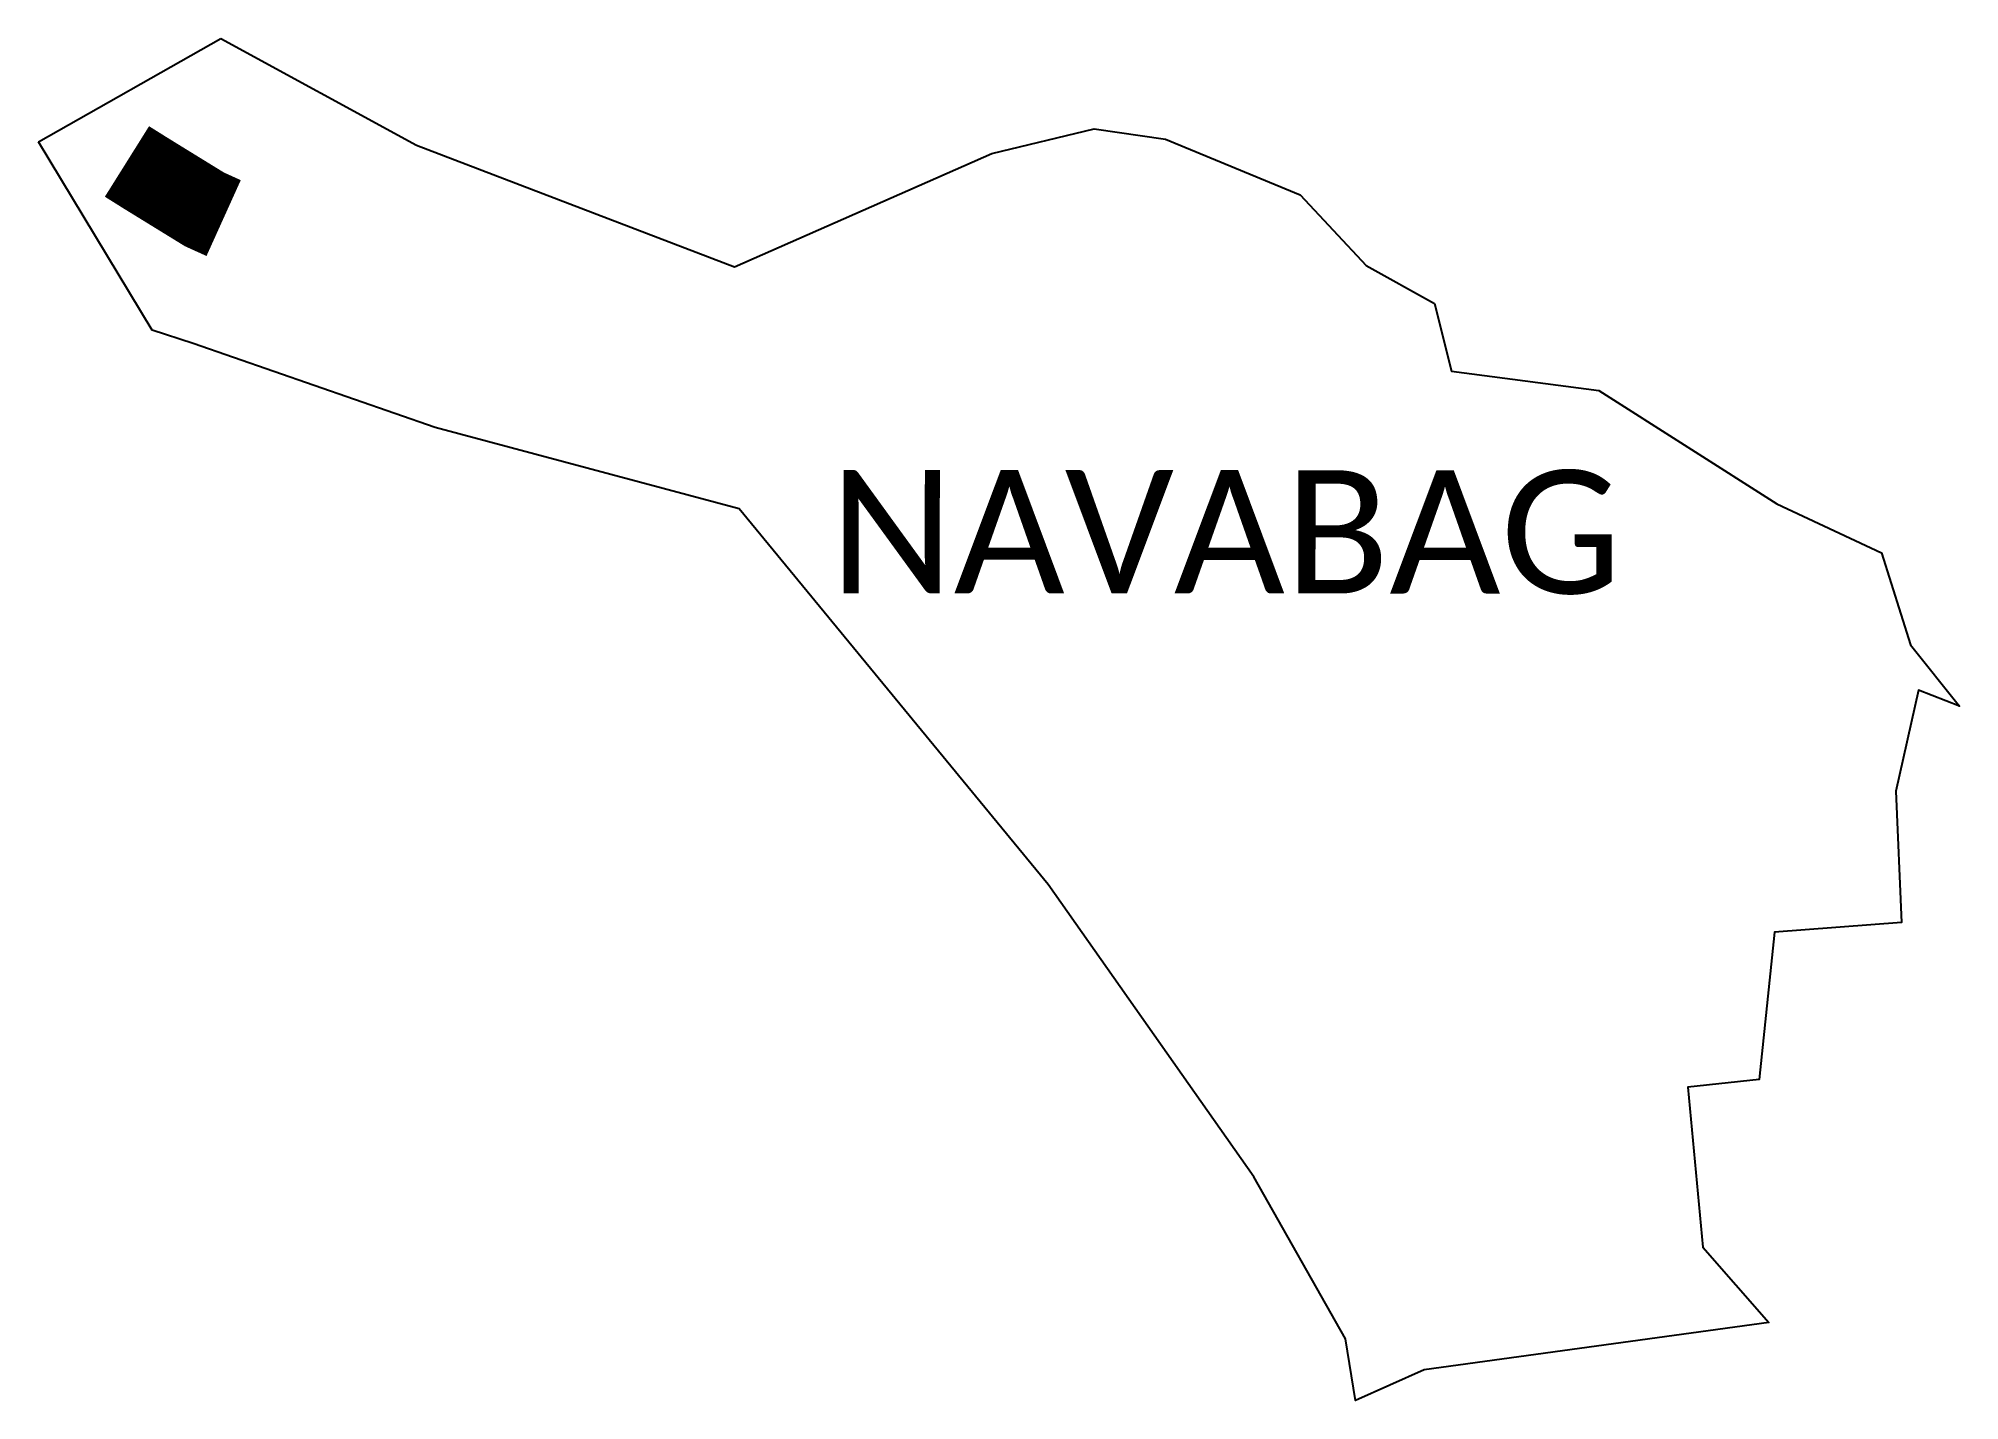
# Model space of a CAD drawing. Header units: metres. Extents: x 352161 to 353316, y 1752874 to 1753692.
import ezdxf

# ---------------------------------------------------------------- set-up
doc = ezdxf.new("R2010")
doc.units = ezdxf.units.M
for name, color, linetype in [('ARTIFICIALLY PROTECTED', 10, 'Continuous'), ('village', 3, 'Continuous'), ('VILLAGE NAME', 250, 'Continuous')]:
    doc.layers.add(name, color=color, linetype=linetype)

msp = doc.modelspace()

# ---------------------------------------------------------------- linework, layer by layer
at = {"color": 3}
for points in [[(352271.2, 1753692.1), (352388.6, 1753627.9), (352579.7, 1753554.9), (352734.4, 1753622.9), (352795.9, 1753637.7), (352838.7, 1753631.6)], [(352959.3, 1753555.7), (353000.3, 1753532.8), (353010.7, 1753492.3), (353099.1, 1753480.7), (353206.2, 1753412.5), (353269, 1753383.2), (353286.5, 1753327.9), (353315.9, 1753291.1), (353291.3, 1753300.7), (353277.6, 1753240.1), (353281, 1753161.1), (353204.7, 1753155.4), (353195.5, 1753066.9), (353152.6, 1753062.2), (353161.7, 1752966.2), (353201.2, 1752920.9), (352994.1, 1752892.5), (352953, 1752874.1), (352947, 1752911.2), (352891.8, 1753008.4), (352768.3, 1753184), (352582.6, 1753409.6), (352399.8, 1753458.4), (352254.5, 1753508.8), (352229.8, 1753516.9), (352161.5, 1753630)], [(352919.6, 1753598.1), (352959.3, 1753555.7)]]:
    msp.add_lwpolyline(points, dxfattribs=at)
at = {"layer": 'ARTIFICIALLY PROTECTED', "flags": 128}
msp.add_lwpolyline([(352214.7, 1753618.2, 50, 50, 0), (352225.7, 1753611.3, 50, 50, 0), (352261.3, 1753589.4, 50, 50, 0), (352272.8, 1753584.2, 50, 50, 0)], format="xyseb", dxfattribs=at)
at = {"layer": 'village'}
for points in [[(352161.5, 1753630), (352271.2, 1753692.1)], [(352838.7, 1753631.6), (352919.6, 1753598.1)]]:
    msp.add_lwpolyline(points, dxfattribs=at)

# ---------------------------------------------------------------- texts
at = {"layer": 'VILLAGE NAME', "insert": (352637, 1753432.9), "char_height": 74.047, "attachment_point": 1, "rotation": 359.9793}
msp.add_mtext_dynamic_manual_height_columns('{\\fCalibri|b0|i0|c0|p34;NAVABAG}', width=730.677, gutter_width=370.2, heights=[0], dxfattribs=at)

doc.saveas('drawing.dxf')
